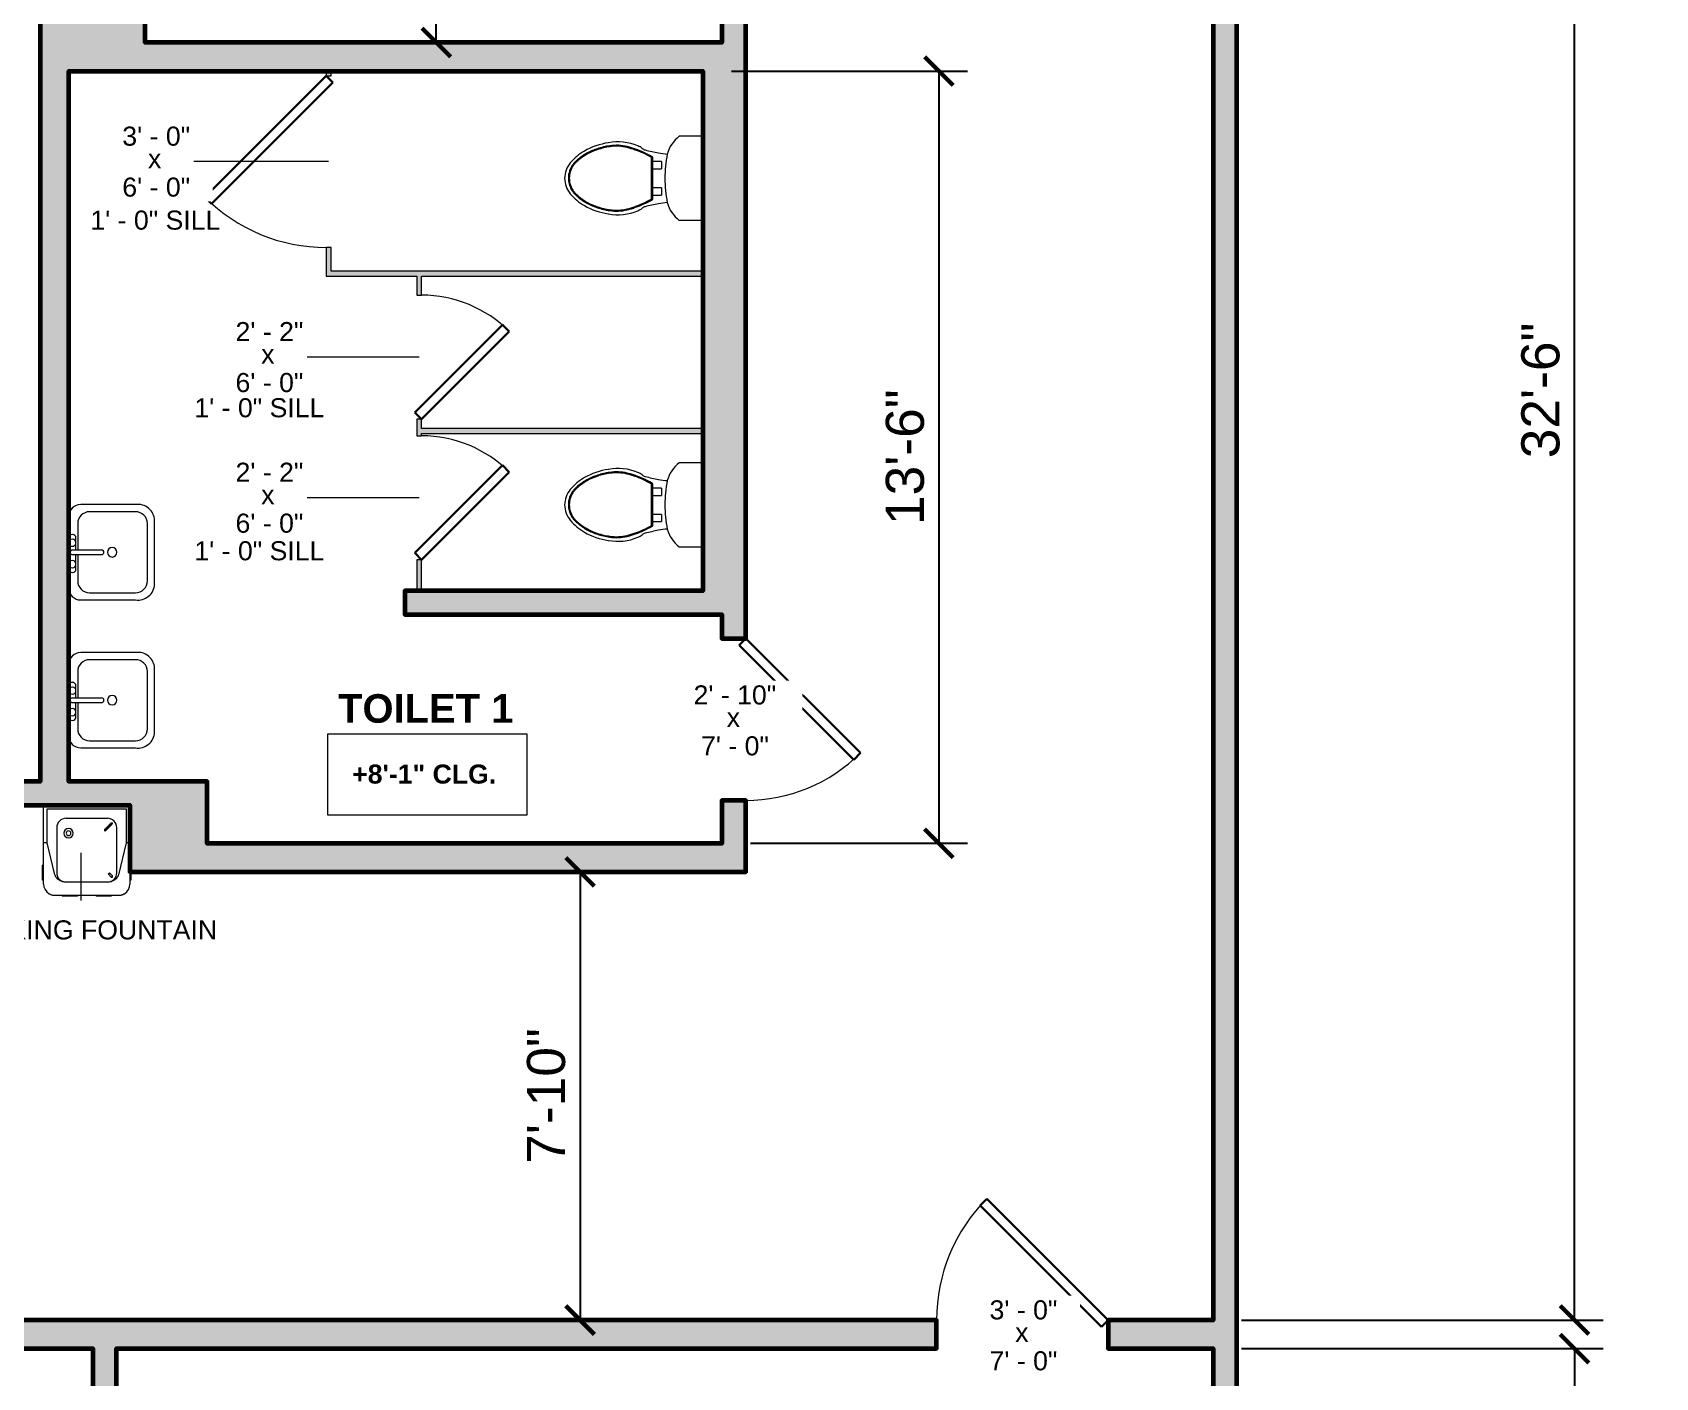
# Model space of a CAD drawing. Header units: inches. Extents: x -2078 to 106214, y -964 to 6385.
# Drawn here: x 59574.4 to 59914.9, y 4289.3 to 4571.5 of the extents above; entities that cross this region are included whole.
import ezdxf

# ---------------------------------------------------------------- set-up
doc = ezdxf.new("R2010")
doc.units = ezdxf.units.IN
doc.header["$MEASUREMENT"] = 0
for name, color, linetype, lineweight in [('A-ANNO', 2, 'Continuous', 5), ('A-ANNO-DIMS', 1, 'Continuous', 9), ('A-DETAIL-3', 40, 'Continuous', 15), ('A-DOOR', 1, 'Continuous', 18), ('A-FIXT', 150, 'Continuous', 9), ('A-FURN', 8, 'Continuous', 9), ('A-WALL', 3, 'Continuous', 40)]:
    doc.layers.add(name, color=color, linetype=linetype, lineweight=lineweight)
doc.layers.add('A-HATCH', color=9, linetype='Continuous')
doc.styles.add('Arial_1', font='arial.ttf', dxfattribs={"height": 0.0625})
doc.styles.add('Arial_2', font='arial.ttf', dxfattribs={"height": 3})
doc.styles.add('Arial_B', font='arialbd.ttf', dxfattribs={"height": 4.5})
doc.styles.add('Arial_B_1', font='arialbd.ttf', dxfattribs={"height": 3})
doc.styles.add('JC', font='arial.ttf', dxfattribs={"height": 0.125})
doc.dimstyles.new('JC-DIMS', dxfattribs={"dimtxt": 0.125, "dimasz": 0.09375, "dimexe": 0.09375, "dimexo": 0.09375, "dimgap": 0.046875, "dimtad": 1, "dimdec": 1, "dimzin": 0, "dimdsep": 46, "dimlunit": 4, "dimtxsty": 'JC', "dimblk": 'ARCHTICK', "dimcen": 0.09, "dimclrd": 1, "dimclre": 1, "dimclrt": 256, "dimadec": 0, "dimazin": 0, "dimtfac": 1, "dimtdec": 1, "dimtofl": 0, "dimtmove": 1, "dimatfit": 3, "dimfxl": 1, "dimtolj": 1, "dimtzin": 0, "dimarcsym": 0})

# ---------------------------------------------------------------- blocks, each defined once
blk = doc.blocks.new('JC_SINGLE DOOR-NO TRIM - SINGLE DOOR-1483277-World Language Center - 1st FL')
at = {"layer": 'A-DOOR', "lineweight": 30}
for p, q in [((-8.46, -25.13), (15.59, -1.09)), ((17, -2.5), (-7.04, -26.54)), ((15.59, -1.09), (17, -2.5)), ((-7.04, -26.54), (-8.46, -25.13))]:
    blk.add_line(p, q, dxfattribs=at)
at = {"layer": 'A-DOOR', "lineweight": 9}
blk.add_arc((17, -2.5), 34, 180, 225, dxfattribs=at)
blk = doc.blocks.new('JC_SINGLE DOOR-NO TRIM - SINGLE DOOR-1545690-World Language Center - 1st FL')
at = {"layer": 'A-DOOR', "lineweight": 30}
for p, q in [((-7.46, 28.46), (-8.87, 27.04)), ((18, 3), (-7.46, 28.46)), ((-8.87, 27.04), (16.59, 1.59)), ((16.59, 1.59), (18, 3))]:
    blk.add_line(p, q, dxfattribs=at)
at = {"layer": 'A-DOOR', "lineweight": 9}
blk.add_arc((18, 3), 36, 135, 180, dxfattribs=at)
blk = doc.blocks.new('JC_VANITY SINK - VANITY SINK-1366814-World Language Center - 1st FL')
at = {"layer": 'A-FIXT'}
for p, q in [((-9.38, 4.59), (-9.38, -6.91)), ((0.12, 5.22), (-5.38, 5.22)), ((-2.88, 5.59), (0.12, 5.59)), ((0.12, 6.33), (0.12, 0.22)), ((1.12, 6.33), (1.12, 0.22)), ((1.12, 5.59), (3.62, 5.59)), ((6.62, 5.22), (1.12, 5.22)), ((10.62, -6.91), (10.62, 4.59)), ((-7.88, 2.72), (-7.88, -6.91)), ((9.12, -6.91), (9.12, 2.72)), ((-5.38, -9.41), (6.62, -9.41)), ((-6.06, -10.91), (7.3, -10.91))]:
    blk.add_line(p, q, dxfattribs=at)
for centre, radius, start, end in [((-6.88, 4.59), 2.5, 90, 180), ((-2.88, 6.34), 0.75, 90, 270), ((-1.88, 6.34), 0.75, 360, 180), ((0.62, 6.33), 0.5, 360, 180), ((2.62, 6.34), 0.75, 360, 180), ((3.62, 6.34), 0.75, 270, 90), ((8.12, 4.59), 2.5, 360, 90), ((-5.38, 2.72), 2.5, 90, 180), ((-1.88, 6.34), 0.75, 180, 0), ((2.62, 6.34), 0.75, 180, 360), ((6.62, 2.72), 2.5, 0, 90), ((0.62, 0.22), 0.5, 180, 0), ((0.62, -2), 1, 360, 180), ((0.62, -2), 1, 180, 0), ((-5.91, -7.4), 3.51, 171.8503, 267.5498), ((-5.38, -6.91), 2.5, 180, 270), ((6.62, -6.91), 2.5, 270, 0), ((7.15, -7.4), 3.51, 272.4502, 8.1497)]:
    blk.add_arc(centre, radius, start, end, dxfattribs=at)
blk = doc.blocks.new('JC_SINGLE DOOR-NO TRIM - SINGLE DOOR-1570419-World Language Center - 1st FL')
at = {"layer": 'A-DOOR', "lineweight": 30}
for p, q in [((-7.46, 25.96), (-8.87, 24.54)), ((-8.87, 24.54), (16.59, -0.91)), ((18, 0.5), (-7.46, 25.96)), ((16.59, -0.91), (18, 0.5))]:
    blk.add_line(p, q, dxfattribs=at)
at = {"layer": 'A-DOOR', "lineweight": 9}
blk.add_arc((18, 0.5), 36, 135, 180, dxfattribs=at)
blk = doc.blocks.new('JC_SINGLE DOOR-NO TRIM - SINGLE DOOR-1570420-World Language Center - 1st FL')
at = {"layer": 'A-DOOR', "lineweight": 30}
for p, q in [((-5.38, 18.88), (-6.8, 17.47)), ((-6.8, 17.47), (11.59, -0.91)), ((13, 0.5), (-5.38, 18.88)), ((11.59, -0.91), (13, 0.5))]:
    blk.add_line(p, q, dxfattribs=at)
at = {"layer": 'A-DOOR', "lineweight": 9}
blk.add_arc((13, 0.5), 26, 135, 180, dxfattribs=at)
blk = doc.blocks.new('BEST_Toilet-Floor_Mount-KOHLER-Cimarron-K-5310 - Not A Type-See Type Catalog-832360-World Language Center - 1st FL')
at = {"layer": 'A-FIXT'}
for p, q in [((-8.81, -1), (-8.81, -5.97)), ((8.81, -5.97), (8.81, -1)), ((-3.52, -9.7), (-1.99, -9.7)), ((-3.52, -9.7), (-3.52, -11.48)), ((-1.99, -11.48), (-1.99, -9.7)), ((1.99, -9.7), (3.52, -9.7)), ((1.99, -9.7), (1.99, -11.48)), ((3.52, -11.48), (3.52, -9.7)), ((4.25, -11.48), (-4.3, -11.48)), ((4.25, -11.78), (-4.3, -11.78))]:
    blk.add_line(p, q, dxfattribs=at)
for centre, radius, start, end in [((-3.19, -1.64), 7.1, 217.5906, 254.5518), ((3.19, -1.64), 7.1, 285.4482, 322.4094), ((-23.44, -6.86), 18.43, 349.205, 354.9347), ((0.79, 24.01), 33.02, 259.7563, 268.6223), ((-0.79, 24.01), 33.02, 271.3777, 280.2437), ((23.44, -6.86), 18.43, 185.0653, 190.795), ((-7.65, -12.68), 1.75, 321.6816, 345.6648), ((-51.02, -1.6), 46.51, 345.6648, 349.205), ((-4.3, -11.77), 0.299, 90, 175.6962), ((4.25, -11.77), 0.299, 4.3025, 90), ((51.02, -1.6), 46.51, 190.795, 194.3352), ((7.65, -12.68), 1.75, 194.3352, 218.3184), ((3.26, -18.83), 10.9, 157.4214, 190.5786), ((-3.34, -16.09), 3.75, 141.6816, 157.4214), ((3.34, -16.09), 3.75, 22.5786, 38.3184), ((-3.26, -18.83), 10.9, 349.4214, 22.5786), ((6.84, -18.72), 14.45, 188.417, 209.583), ((-6.84, -18.72), 14.45, 330.417, 351.583), ((3.58, -20.57), 10.69, 209.583, 230.417), ((-3.58, -20.57), 10.69, 309.583, 330.417), ((0.06, -24.83), 5.17, 230.417, 269.359), ((-0.06, -24.83), 5.17, 270.641, 309.583)]:
    blk.add_arc(centre, radius, start, end, dxfattribs=at)
for centre, major_axis, ratio, start_param, end_param in [((14.76, -22.69), (-6.72, 21.01), 0.99726, 0.748253, 0.914402), ((-4.29, -11.92), (-0.144, 0), 0.998055, 4.719691, 5.772222), ((4.25, -11.92), (0.144, 0), 0.99807, 0.508647, 1.561187), ((-14.8, -22.7), (5.52, 21.36), 0.996876, 5.312572, 5.478562), ((2.53, -19.12), (-5.56, 7.41), 0.998758, 0.685563, 1.075947), ((10.53, -21.15), (-5.73, 16.58), 0.997479, 0.891055, 0.994325), ((-10.58, -21.15), (5.42, 16.69), 0.997344, 5.270344, 5.373801), ((-2.58, -19.12), (5.48, 7.47), 0.998725, 5.196526, 5.58692), ((10.16, -17.99), (-7.42, 15.32), 0.996871, 1.268614, 1.423842), ((5.05, -19.56), (-6.32, 9.77), 0.999003, 1.302763, 1.707421), ((-5.1, -19.56), (6.48, 9.66), 0.999368, 4.593631, 4.996279), ((-10.22, -17.99), (7.53, 15.27), 0.997058, 4.86643, 5.021783), ((5.41, -19.26), (-8.84, 8.28), 0.998783, 1.463765, 1.511024), ((-5.46, -19.26), (8.86, 8.26), 0.998854, 4.77451, 4.823535)]:
    blk.add_ellipse(centre, major_axis=major_axis, ratio=ratio, start_param=start_param, end_param=end_param, dxfattribs=at)
for points in [[(-4.59, -11.75), (-4.9, -12.29), (-5.45, -13.39), (-5.92, -14.53), (-6.13, -15.11)], [(6.08, -15.1), (5.87, -14.53), (5.4, -13.39), (4.85, -12.29), (4.54, -11.75)], [(-6.66, -16.86), (-6.81, -17.46), (-6.98, -18.68), (-6.92, -19.92), (-6.82, -20.53)], [(-6.13, -15.11), (-6.23, -15.4), (-6.42, -15.97), (-6.59, -16.56), (-6.66, -16.86)], [(6.61, -16.86), (6.54, -16.56), (6.37, -15.97), (6.18, -15.39), (6.08, -15.1)], [(6.78, -20.53), (6.87, -19.92), (6.93, -18.68), (6.76, -17.46), (6.61, -16.86)], [(-6.82, -20.53), (-6.76, -20.97), (-6.59, -21.84), (-6.36, -22.7), (-6.22, -23.13)], [(-6.22, -23.13), (-5.98, -23.89), (-5.35, -25.36), (-4.43, -26.68), (-3.91, -27.28)], [(3.87, -27.26), (4.39, -26.66), (5.3, -25.35), (5.93, -23.89), (6.17, -23.13)], [(6.17, -23.13), (6.31, -22.7), (6.54, -21.84), (6.71, -20.97), (6.78, -20.53)], [(-3.91, -27.28), (-3.84, -27.35), (-3.72, -27.5), (-3.59, -27.64), (-3.52, -27.71)]]:
    blk.add_open_spline(points, degree=3, dxfattribs=at)
for points, knots in [([(-3.51, -27.71), (-3.33, -27.9), (-2.95, -28.25), (-2.07, -28.82), (-0.94, -29.2), (0.37, -29.25), (1.33, -29.05), (2.06, -28.75), (2.57, -28.47), (3.05, -28.12), (3.33, -27.86), (3.47, -27.71)], [0, 0, 0, 0, 0.1, 0.2, 0.4, 0.55, 0.7, 0.775, 0.85, 0.925, 1, 1, 1, 1]), ([(-3.37, -27.58), (-3.2, -27.76), (-2.83, -28.09), (-2.19, -28.5), (-1.5, -28.79), (-0.53, -29.04), (0.73, -29.04), (1.93, -28.63), (2.78, -28.09), (3.15, -27.76), (3.32, -27.58)], [0, 0, 0, 0, 0.1, 0.2, 0.3, 0.4, 0.6, 0.8, 0.9, 1, 1, 1, 1]), ([(3.47, -27.71), (3.53, -27.64), (3.67, -27.49), (3.8, -27.34), (3.87, -27.26)], [-1.50814179, -1.50814179, -1.50814179, -1.50814179, -1.48416303, -1.45965057, -1.45965057, -1.45965057, -1.45965057])]:
    blk.add_open_spline(points, degree=3, knots=knots, dxfattribs=at)
blk = doc.blocks.new('Drinking_Fountain_For_wheelchair_users_20753 - Drinking_Fountain_For_wheelchair_users_20753-1706287-World Language Center - 1st FL')
at = {"layer": 'A-FURN'}
for p, q in [((-9.06, -7.87), (-9.06, 0)), ((-8.27, -7.87), (-8.27, -0.79)), ((-8.27, -0.79), (8.27, -0.79)), ((4.33, -2.76), (-4.33, -2.76)), ((8.27, -0.79), (8.27, -7.87)), ((-6.3, -4.72), (-6.3, -14.17)), ((6.3, -14.17), (6.3, -4.72)), ((-9.06, -10.72), (-9.06, -7.87)), ((-8.27, -7.87), (-9.06, -7.87)), ((-6.66, -14.61), (-8.27, -7.87)), ((8.27, -7.87), (6.66, -14.61)), ((9.06, -7.87), (8.27, -7.87)), ((-9.25, -15.75), (-9.25, -12.6)), ((-9.06, -12.6), (-9.25, -12.6)), ((-9.06, -16.54), (-9.06, -10.72)), ((-9.06, -15.75), (-9.25, -15.75)), ((4.33, -16.14), (-4.33, -16.14)), ((4.51, -14.46), (4.79, -14.18)), ((4.51, -14.46), (4.54, -14.48)), ((4.81, -14.2), (4.54, -14.48)), ((4.54, -14.48), (5.13, -15.07)), ((4.81, -14.2), (4.79, -14.18)), ((5.41, -14.79), (4.81, -14.2)), ((5.13, -15.07), (5.41, -14.79)), ((9.06, -14), (9.06, -16.54)), ((9.25, -15.75), (9.06, -15.75)), ((9.25, -14), (9.25, -15.75)), ((-6.69, -18.9), (6.69, -18.9)), ((-5.12, -18.9), (-5.12, -19.09)), ((-1.97, -19.09), (-5.12, -19.09)), ((-1.97, -18.9), (-1.97, -19.09)), ((1.97, -18.9), (1.97, -19.09)), ((5.12, -19.09), (1.97, -19.09)), ((5.12, -18.9), (5.12, -19.09))]:
    blk.add_line(p, q, dxfattribs=at)
at = {"layer": 'A-FURN', "flags": 128}
for points in [[(5.15, -3.73), (5.15, -3.74), (5.15, -3.74), (5.15, -3.74), (5.14, -3.74), (5.14, -3.75), (5.13, -3.75), (5.13, -3.76), (5.12, -3.77), (5.11, -3.78), (5.1, -3.79), (5.09, -3.8), (5.07, -3.81), (5.06, -3.83), (5.05, -3.84), (5.03, -3.86), (5.02, -3.87), (5, -3.89), (4.98, -3.91), (4.96, -3.93), (4.94, -3.95), (4.92, -3.97), (4.9, -3.99), (4.88, -4.01), (4.86, -4.03), (4.83, -4.05), (4.81, -4.08), (4.78, -4.1), (4.76, -4.13), (4.73, -4.15), (4.71, -4.18), (4.68, -4.2), (4.66, -4.23), (4.63, -4.26), (4.6, -4.29), (4.58, -4.31), (4.55, -4.34), (4.52, -4.37), (4.49, -4.4), (4.46, -4.42), (4.44, -4.45), (4.41, -4.48), (4.38, -4.51), (4.35, -4.53), (4.33, -4.56), (4.3, -4.59), (4.27, -4.62), (4.25, -4.64), (4.22, -4.67), (4.19, -4.7), (4.17, -4.72), (4.14, -4.75), (4.12, -4.77), (4.09, -4.79), (4.07, -4.82), (4.05, -4.84), (4.03, -4.86), (4, -4.88), (3.98, -4.9), (3.96, -4.92), (3.94, -4.94), (3.93, -4.96), (3.91, -4.98), (3.89, -5), (3.88, -5.01), (3.86, -5.03), (3.85, -5.04), (3.83, -5.05), (3.82, -5.07), (3.81, -5.08), (3.8, -5.09), (3.79, -5.1), (3.78, -5.1), (3.78, -5.11), (3.77, -5.12), (3.77, -5.12), (3.76, -5.12), (3.76, -5.13), (3.76, -5.13), (3.76, -5.13)], [(3.96, -5.32), (3.96, -5.32), (3.96, -5.32), (3.96, -5.32), (3.96, -5.31), (3.97, -5.31), (3.98, -5.3), (3.98, -5.29), (3.99, -5.29), (4, -5.28), (4.01, -5.27), (4.02, -5.26), (4.03, -5.24), (4.05, -5.23), (4.06, -5.22), (4.08, -5.2), (4.09, -5.18), (4.11, -5.17), (4.13, -5.15), (4.15, -5.13), (4.17, -5.11), (4.19, -5.09), (4.21, -5.07), (4.23, -5.05), (4.25, -5.02), (4.28, -5), (4.3, -4.98), (4.32, -4.95), (4.35, -4.93), (4.37, -4.9), (4.4, -4.88), (4.43, -4.85), (4.45, -4.83), (4.48, -4.8), (4.51, -4.77), (4.53, -4.74), (4.56, -4.72), (4.59, -4.69), (4.62, -4.66), (4.64, -4.63), (4.67, -4.61), (4.7, -4.58), (4.73, -4.55), (4.76, -4.52), (4.78, -4.49), (4.81, -4.47), (4.84, -4.44), (4.86, -4.41), (4.89, -4.39), (4.92, -4.36), (4.94, -4.34), (4.97, -4.31), (4.99, -4.29), (5.02, -4.26), (5.04, -4.24), (5.06, -4.22), (5.08, -4.19), (5.1, -4.17), (5.13, -4.15), (5.15, -4.13), (5.16, -4.11), (5.18, -4.09), (5.2, -4.08), (5.22, -4.06), (5.23, -4.04), (5.25, -4.03), (5.26, -4.02), (5.27, -4), (5.29, -3.99), (5.3, -3.98), (5.31, -3.97), (5.32, -3.96), (5.32, -3.95), (5.33, -3.95), (5.34, -3.94), (5.34, -3.94), (5.34, -3.93), (5.35, -3.93), (5.35, -3.93), (5.35, -3.93)], [(-9.06, -16.54), (-8.98, -17.14), (-8.75, -17.7), (-8.39, -18.18), (-7.91, -18.56)], [(7.91, -18.56), (8.39, -18.18), (8.75, -17.7), (8.98, -17.14), (9.06, -16.54)]]:
    blk.add_lwpolyline(points, dxfattribs=at)
at = {"layer": 'A-FURN'}
for centre, radius, start, end in [((-4.33, -4.72), 1.97, 90, 180), ((4.33, -4.72), 1.97, 360, 90), ((-3.81, -5.87), 0.984, 90, 270), ((-3.81, -5.87), 0.492, 90, 270), ((-3.81, -5.87), 0.984, 270, 90), ((-3.81, -5.87), 0.492, 270, 90), ((3.86, -5.22), 0.138, 120, 225), ((3.86, -5.22), 0.138, 225, 345), ((5.25, -3.83), 0.138, 105, 135), ((5.25, -3.83), 0.138, 45, 90), ((5.25, -3.83), 0.138, 0, 45), ((5.25, -3.83), 0.138, 315, 345), ((-4.33, -14.17), 1.97, 180, 270), ((4.33, -14.17), 1.97, 270, 360), ((5.24, -14.91), 0.197, 225, 0), ((5.24, -14.91), 0.197, 240, 285), ((5.24, -14.91), 0.197, 300, 0), ((5.24, -14.91), 0.197, 0, 30), ((5.24, -14.91), 0.197, 0, 15)]:
    blk.add_arc(centre, radius, start, end, dxfattribs=at)
for points, knots in [([(-4.33, -16.14), (-4.5, -16.14), (-4.83, -16.11), (-5.31, -15.97), (-5.69, -15.79), (-5.93, -15.62), (-6.06, -15.52), (-6.15, -15.44), (-6.24, -15.35), (-6.35, -15.23), (-6.45, -15.09), (-6.53, -14.95), (-6.6, -14.81), (-6.64, -14.69), (-6.66, -14.61)], [0, 0, 0, 0, 0.166667, 0.333333, 0.5, 0.583333, 0.625, 0.666667, 0.708333, 0.75, 0.833333, 0.875, 0.916667, 1, 1, 1, 1]), ([(6.66, -14.61), (6.64, -14.69), (6.6, -14.81), (6.53, -14.95), (6.45, -15.09), (6.35, -15.23), (6.24, -15.35), (6.15, -15.44), (6.06, -15.52), (5.93, -15.62), (5.69, -15.79), (5.31, -15.97), (4.83, -16.11), (4.5, -16.14), (4.33, -16.14)], [0, 0, 0, 0, 0.083333, 0.125, 0.166667, 0.25, 0.291667, 0.333333, 0.375, 0.416667, 0.5, 0.666667, 0.833333, 1, 1, 1, 1])]:
    blk.add_open_spline(points, degree=3, knots=knots, dxfattribs=at)
for points in [[(-7.91, -18.56), (-7.85, -18.6), (-7.72, -18.67), (-7.52, -18.75), (-7.31, -18.82), (-7.11, -18.86), (-6.9, -18.89), (-6.76, -18.9), (-6.69, -18.9)], [(6.69, -18.9), (6.76, -18.9), (6.9, -18.89), (7.11, -18.86), (7.31, -18.82), (7.52, -18.75), (7.72, -18.67), (7.85, -18.6), (7.91, -18.56)]]:
    blk.add_open_spline(points, degree=3, dxfattribs=at)
blk = doc.blocks.new('_ArchTick')
at = {"color": 0, "linetype": 'ByBlock', "const_width": 0.15}
blk.add_lwpolyline([(-0.5, -0.5), (0.5, 0.5)], dxfattribs=at)
blk = doc.blocks.new('*D2571')
at = {"layer": 'A-ANNO-DIMS', "color": 1, "lineweight": -2, "transparency": 16777216}
for p, q in [((59688.95, 4395.37), (59683.29, 4395.37)), ((59689.29, 4395.37), (59689.29, 4301.37)), ((59688.95, 4301.37), (59683.29, 4301.37))]:
    blk.add_line(p, q, dxfattribs=at)
at = {"layer": 'Defpoints', "color": 0, "transparency": 16777216}
for p in [(59694.95, 4395.37), (59689.29, 4301.37), (59694.95, 4301.37)]:
    blk.add_point(p, dxfattribs=at)
at = {"layer": 'A-ANNO-DIMS', "color": 1, "lineweight": -2, "transparency": 16777216, "xscale": 6, "yscale": 6, "zscale": 6}
for p, rotation in [((59689.29, 4395.37), 90), ((59689.29, 4301.37), 270)]:
    blk.add_blockref('_ArchTick', p, dxfattribs=dict(at, rotation=rotation))
at = {"layer": 'A-ANNO-DIMS', "color": 2, "transparency": 16777216, "insert": (59682.2, 4348.37), "char_height": 8, "attachment_point": 5, "rotation": 90, "style": 'JC'}
blk.add_mtext('\\A1;7\'-10"', dxfattribs=at)
blk = doc.blocks.new('*D2572')
at = {"layer": 'A-ANNO-DIMS', "color": 1, "lineweight": -2, "transparency": 16777216}
for p, q in [((59828.06, 4691.37), (59903.86, 4691.37)), ((59897.86, 4301.37), (59897.86, 4691.37)), ((59828.06, 4301.37), (59903.86, 4301.37))]:
    blk.add_line(p, q, dxfattribs=at)
at = {"layer": 'Defpoints', "color": 0, "transparency": 16777216}
for p in [(59822.06, 4691.37), (59897.86, 4691.37), (59822.06, 4301.37)]:
    blk.add_point(p, dxfattribs=at)
at = {"layer": 'A-ANNO-DIMS', "color": 1, "lineweight": -2, "transparency": 16777216, "xscale": 6, "yscale": 6, "zscale": 6}
for p, rotation in [((59897.86, 4691.37), 90), ((59897.86, 4301.37), 270)]:
    blk.add_blockref('_ArchTick', p, dxfattribs=dict(at, rotation=rotation))
at = {"layer": 'A-ANNO-DIMS', "color": 2, "transparency": 16777216, "insert": (59890.77, 4496.37), "char_height": 8, "attachment_point": 5, "rotation": 90, "style": 'JC'}
blk.add_mtext('\\A1;32\'-6"', dxfattribs=at)
blk = doc.blocks.new('JC- existing door Tag_quad - JC- existing door Tag_quad-839775-World Language Center - 1st FL')
at = {"layer": 'A-ANNO', "insert": (-0.0234, 0.0378), "char_height": 0.0625, "width": 0.0505, "attachment_point": 1, "style": 'Arial_1', "bg_fill": 3, "box_fill_scale": 1.25, "bg_fill_color": 256, "bg_fill_true_color": 13158600, "bg_fill_transparency": 0}
blk.add_mtext('x', dxfattribs=at)
blk = doc.blocks.new('*D2596')
at = {"layer": 'A-ANNO-DIMS', "color": 1, "lineweight": -2, "transparency": 16777216}
for p, q in [((59372.63, 4758.37), (59934.96, 4758.37)), ((59928.96, 4758.37), (59928.96, 4062.37)), ((59828.06, 4062.37), (59934.96, 4062.37))]:
    blk.add_line(p, q, dxfattribs=at)
at = {"layer": 'Defpoints', "color": 0, "transparency": 16777216}
for p in [(59366.63, 4758.37), (59822.06, 4062.37), (59928.96, 4062.37)]:
    blk.add_point(p, dxfattribs=at)
at = {"layer": 'A-ANNO-DIMS', "color": 1, "lineweight": -2, "transparency": 16777216, "xscale": 6, "yscale": 6, "zscale": 6}
for p, rotation in [((59928.96, 4758.37), 90), ((59928.96, 4062.37), 270)]:
    blk.add_blockref('_ArchTick', p, dxfattribs=dict(at, rotation=rotation))
at = {"layer": 'A-ANNO-DIMS', "color": 2, "transparency": 16777216, "insert": (59921.88, 4410.37), "char_height": 8, "attachment_point": 5, "rotation": 90, "style": 'JC'}
blk.add_mtext("\\A1;58'", dxfattribs=at)
blk = doc.blocks.new('*D2597')
at = {"layer": 'A-ANNO-DIMS', "color": 1, "lineweight": -2, "transparency": 16777216}
for p, q in [((59828.06, 4295.37), (59903.86, 4295.37)), ((59897.86, 4295.37), (59897.86, 4062.37)), ((59828.06, 4062.37), (59903.86, 4062.37))]:
    blk.add_line(p, q, dxfattribs=at)
at = {"layer": 'Defpoints', "color": 0, "transparency": 16777216}
for p in [(59822.06, 4295.37), (59822.06, 4062.37), (59897.86, 4062.37)]:
    blk.add_point(p, dxfattribs=at)
at = {"layer": 'A-ANNO-DIMS', "color": 1, "lineweight": -2, "transparency": 16777216, "xscale": 6, "yscale": 6, "zscale": 6}
for p, rotation in [((59897.86, 4295.37), 90), ((59897.86, 4062.37), 270)]:
    blk.add_blockref('_ArchTick', p, dxfattribs=dict(at, rotation=rotation))
at = {"layer": 'A-ANNO-DIMS', "color": 2, "transparency": 16777216, "insert": (59890.78, 4178.87), "char_height": 8, "attachment_point": 5, "rotation": 90, "style": 'JC'}
blk.add_mtext('\\A1;19\'-5"', dxfattribs=at)
blk = doc.blocks.new('*D2574')
at = {"layer": 'A-ANNO-DIMS', "color": 1, "lineweight": -2, "transparency": 16777216}
for p, q in [((59721.05, 4563.37), (59770.56, 4563.37)), ((59764.56, 4563.37), (59764.56, 4401.37)), ((59725.05, 4401.37), (59770.56, 4401.37))]:
    blk.add_line(p, q, dxfattribs=at)
at = {"layer": 'Defpoints', "color": 0, "transparency": 16777216}
for p in [(59715.05, 4563.37), (59719.05, 4401.37), (59764.56, 4401.37)]:
    blk.add_point(p, dxfattribs=at)
at = {"layer": 'A-ANNO-DIMS', "color": 1, "lineweight": -2, "transparency": 16777216, "xscale": 6, "yscale": 6, "zscale": 6}
for p, rotation in [((59764.56, 4563.37), 90), ((59764.56, 4401.37), 270)]:
    blk.add_blockref('_ArchTick', p, dxfattribs=dict(at, rotation=rotation))
at = {"layer": 'A-ANNO-DIMS', "color": 2, "transparency": 16777216, "insert": (59757.47, 4482.37), "char_height": 8, "attachment_point": 5, "rotation": 90, "style": 'JC'}
blk.add_mtext('\\A1;13\'-6"', dxfattribs=at)
blk = doc.blocks.new('*D2575')
at = {"layer": 'A-ANNO-DIMS', "color": 1, "lineweight": -2, "transparency": 16777216}
for p, q in [((59659.14, 4569.37), (59659.14, 4736.37)), ((59659.48, 4736.37), (59665.14, 4736.37)), ((59659.48, 4569.37), (59665.14, 4569.37))]:
    blk.add_line(p, q, dxfattribs=at)
at = {"layer": 'Defpoints', "color": 0, "transparency": 16777216}
for p in [(59653.48, 4736.37), (59659.14, 4736.37), (59653.48, 4569.37)]:
    blk.add_point(p, dxfattribs=at)
at = {"layer": 'A-ANNO-DIMS', "color": 1, "lineweight": -2, "transparency": 16777216, "xscale": 6, "yscale": 6, "zscale": 6}
for p, rotation in [((59659.14, 4736.37), 90), ((59659.14, 4569.37), 270)]:
    blk.add_blockref('_ArchTick', p, dxfattribs=dict(at, rotation=rotation))
at = {"layer": 'A-ANNO-DIMS', "color": 2, "transparency": 16777216, "insert": (59652.05, 4652.87), "char_height": 8, "attachment_point": 5, "rotation": 90, "style": 'JC'}
blk.add_mtext('\\A1;13\'-11"', dxfattribs=at)

msp = doc.modelspace()

# ---------------------------------------------------------------- hatches: boundary and pattern name
at = {"layer": 'A-HATCH'}
h = msp.add_hatch(color=256, dxfattribs=at)
h.dxf.hatch_style = 1
h.paths.add_polyline_path([(58618.007, 4057.017), (58612.046, 4046.602), (58551.186, 4081.441), (58548.702, 4077.102), (58785.103, 3941.775), (58709.217, 3808.393), (58714.432, 3805.426), (58736.384, 3844.01), (58749.945, 3836.294), (58751.923, 3839.771), (58738.362, 3847.486), (58841.713, 4029.144), (58856.144, 4020.934), (58858.122, 4024.41), (58843.691, 4032.621), (58849.926, 4043.579), (58844.711, 4046.547), (58787.575, 3946.121), (58638.082, 4031.698), (58644.043, 4042.113)])
h.paths.add_polyline_path([(58504.908, 4133.448), (58499.913, 4136.308), (58499.717, 4135.966), (58499.424, 4135.454), (58493.479, 4138.857), (58493.772, 4139.369), (58493.968, 4139.711), (58493.626, 4139.907), (58493.306, 4139.348), (58492.438, 4139.845), (58486.373, 4129.25), (58450.242, 4149.933), (58443.783, 4138.651), (58479.915, 4117.968), (58473.808, 4107.3), (58474.676, 4106.803), (58472.866, 4103.641), (58473.207, 4103.445), (58473.403, 4103.787), (58473.696, 4104.3), (58479.641, 4100.896), (58479.348, 4100.384), (58479.152, 4100.042), (58484.148, 4097.183), (58485.762, 4100.003), (58488.366, 4098.513), (58492.536, 4105.797), (58503.818, 4099.339), (58505.309, 4101.942), (58517.459, 4094.987), (58519.943, 4099.326), (58507.793, 4106.282), (58512.264, 4114.092), (58498.378, 4122.041)])
h.paths.add_polyline_path([(58617.611, 4330.328), (58624.145, 4341.742), (58619.15, 4344.602), (58618.954, 4344.26), (58618.661, 4343.748), (58612.716, 4347.151), (58613.205, 4348.005), (58612.863, 4348.201), (58612.539, 4347.635), (58611.671, 4348.132), (58605.461, 4337.284), (58569.011, 4358.149), (58563.05, 4347.735), (58599.5, 4326.869), (58593.21, 4315.883), (58594.078, 4315.386), (58593.589, 4314.532), (58593.931, 4314.336), (58594.127, 4314.678), (58594.42, 4315.19), (58600.365, 4311.787), (58600.072, 4311.274), (58599.876, 4310.933), (58604.872, 4308.073), (58609.166, 4315.575), (58623.919, 4307.129), (58624.913, 4308.865), (58636.308, 4302.342), (58638.792, 4306.681), (58626.746, 4313.577), (58631.714, 4322.255)])
h.paths.add_polyline_path([(58670.035, 4288.796), (58667.551, 4284.457), (58903.29, 4149.508), (58862.514, 4077.837), (58867.729, 4074.87), (58887.636, 4109.86), (58902.501, 4101.403), (58904.479, 4104.879), (58889.614, 4113.337), (58962.801, 4241.975), (58977.855, 4233.41), (58979.833, 4236.886), (58964.779, 4245.451), (58973.553, 4260.873), (58968.338, 4263.84), (58905.763, 4153.854), (58756.779, 4239.139), (58762.741, 4249.554), (58736.705, 4264.458), (58730.743, 4254.044)])
h.paths.add_polyline_path([(58856.755, 4408.903), (58861.723, 4417.582), (58843.497, 4428.015), (58838.529, 4419.336), (58725.961, 4483.776), (58752.42, 4529.997), (58736.973, 4538.839), (58743.13, 4549.595), (58738.135, 4552.455), (58737.646, 4551.6), (58731.701, 4555.004), (58732.19, 4555.858), (58731.848, 4556.054), (58725.492, 4544.95), (58688.174, 4566.312), (58682.212, 4555.898), (58719.53, 4534.535), (58712.827, 4522.825), (58713.168, 4522.63), (58713.657, 4523.484), (58719.603, 4520.081), (58719.114, 4519.226), (58724.109, 4516.367), (58728.527, 4524.085), (58739.635, 4517.727), (58718.641, 4481.053), (59000.214, 4319.867), (58986.14, 4295.13), (58991.355, 4292.163), (59007.553, 4320.634), (59054.447, 4355.233), (59051.478, 4359.256), (59004.295, 4324.444)])
h.paths.add_polyline_path([(59127.816, 4409.366), (59138.706, 4409.366), (59138.706, 4390.866), (59143.706, 4390.866), (59143.706, 4409.366), (59266.706, 4409.366), (59266.706, 4390.866), (59271.706, 4390.866), (59271.706, 4409.366), (59285.046, 4409.366), (59285.046, 4414.366), (59131.046, 4414.366), (59129.132, 4585.388), (59117.188, 4585.388), (59117.188, 4614.388), (59129.046, 4614.388), (59129.046, 4740.545), (59106.687, 4740.545), (59106.687, 4750.366), (59126.44, 4750.366), (59126.44, 4757.122), (59125.455, 4757.122), (59125.455, 4763.972), (59126.046, 4763.972), (59126.44, 4763.972), (59126.44, 4764.366), (59114.174, 4764.366), (59114.174, 4807.366), (59101.174, 4807.366), (59101.174, 4764.366), (59087.293, 4764.366), (59087.293, 4763.972), (59087.687, 4763.972), (59087.687, 4757.122), (59087.293, 4757.122), (59087.293, 4750.366), (59100.687, 4750.366), (59100.687, 4734.545), (59124.046, 4734.545), (59124.046, 4619.388), (59099.188, 4619.388), (59099.188, 4580.388), (59124.188, 4580.388), (59126.047, 4414.274), (59080.447, 4380.63), (59083.415, 4376.606)])
h.paths.add_polyline_path([(58831.558, 4806.053), (58821.272, 4799.873), (58846.954, 4757.131), (58831.812, 4730.678), (58832.153, 4730.483), (58832.642, 4731.337), (58838.587, 4727.934), (58838.196, 4727.25), (58838.098, 4727.079), (58843.094, 4724.22), (58854.091, 4743.431), (58861.25, 4731.206), (58861.756, 4730.343), (58872.937, 4736.892), (58872.432, 4737.755), (58865.046, 4750.366), (58886.081, 4750.366), (58886.081, 4757.122), (58885.096, 4757.122), (58885.096, 4763.972), (58886.081, 4763.972), (58886.081, 4764.366), (58856.606, 4764.366)])
h.paths.add_polyline_path([(58950.384, 4623.334), (58924.645, 4609.973), (58943.534, 4573.583), (58969.273, 4586.944)], flags=17)
h.paths.add_polyline_path([(59366.238, 4758.759), (59365.647, 4758.759), (59365.647, 4765.61), (59366.238, 4765.61), (59366.238, 4766.366), (59354.046, 4766.366), (59354.046, 4808.366), (59341.046, 4808.366), (59341.046, 4766.366), (59328.046, 4766.366), (59328.046, 4763.972), (59328.637, 4763.972), (59328.637, 4757.122), (59328.238, 4757.122), (59328.238, 4750.366), (59337.046, 4750.366), (59337.046, 4733.366), (59345.046, 4733.366), (59345.046, 4734.366), (59354.046, 4734.366), (59354.046, 4750.366), (59366.238, 4750.366)])
h.paths.add_polyline_path([(59357.046, 4614.366), (59345.046, 4614.366), (59345.046, 4697.366), (59340.046, 4697.366), (59340.046, 4414.366), (59321.046, 4414.366), (59321.046, 4409.366), (59367.869, 4409.366), (59367.869, 4391.866), (59371.869, 4391.866), (59371.869, 4409.366), (59482.869, 4409.366), (59482.869, 4391.866), (59488.869, 4391.866), (59488.869, 4409.366), (59504.053, 4409.366), (59504.053, 4414.366), (59345.046, 4414.366), (59345.046, 4584.366), (59357.046, 4584.366)], flags=17)
h.paths.add_polyline_path([(59606.238, 4767.366), (59593.803, 4767.366), (59593.803, 4809.366), (59580.803, 4809.366), (59580.803, 4767.366), (59567.053, 4767.366), (59567.053, 4765.61), (59568.238, 4765.61), (59568.828, 4765.61), (59568.828, 4758.759), (59568.238, 4758.759), (59567.844, 4758.759), (59567.844, 4750.366), (59576.053, 4750.366), (59576.053, 4414.366), (59540.053, 4414.366), (59540.053, 4409.366), (59594.869, 4409.366), (59594.869, 4395.366), (59724.053, 4395.366), (59724.053, 4410.366), (59719.053, 4410.366), (59719.053, 4401.366), (59611.053, 4401.366), (59611.053, 4414.366), (59582.053, 4414.366), (59582.053, 4563.366), (59636.053, 4563.366), (59636.053, 4562.366), (59637.053, 4562.366), (59637.053, 4563.366), (59715.053, 4563.366), (59715.053, 4521.366), (59637.053, 4521.366), (59637.053, 4526.366), (59636.053, 4526.366), (59636.053, 4520.366), (59655.053, 4520.366), (59655.053, 4516.366), (59656.053, 4516.366), (59656.053, 4520.366), (59715.053, 4520.366), (59715.053, 4488.366), (59656.053, 4488.366), (59656.053, 4490.366), (59655.053, 4490.366), (59655.053, 4486.866), (59656.053, 4486.866), (59656.053, 4487.366), (59715.053, 4487.366), (59715.053, 4454.366), (59656.053, 4454.366), (59656.053, 4460.866), (59655.053, 4460.866), (59655.053, 4454.366), (59652.553, 4454.366), (59652.553, 4449.366), (59719.053, 4449.366), (59719.053, 4444.366), (59724.053, 4444.366), (59724.053, 4578.366), (59719.053, 4578.366), (59719.053, 4569.366), (59598.053, 4569.366), (59598.053, 4645.366), (59582.053, 4645.366), (59582.053, 4736.366), (59637.053, 4736.366), (59637.053, 4735.366), (59638.053, 4735.366), (59638.053, 4736.366), (59715.053, 4736.366), (59715.053, 4695.366), (59638.053, 4695.366), (59638.053, 4699.366), (59637.053, 4699.366), (59637.053, 4694.366), (59715.053, 4694.366), (59715.053, 4622.366), (59665.553, 4622.366), (59665.553, 4617.366), (59719.053, 4617.366), (59719.053, 4612.366), (59724.053, 4612.366), (59724.053, 4691.366), (59728.053, 4691.366), (59728.053, 4696.366), (59724.053, 4696.366), (59724.053, 4742.644), (59715.053, 4742.644), (59715.053, 4742.366), (59593.053, 4742.366), (59593.053, 4750.366), (59606.238, 4750.366)])
h.paths.add_polyline_path([(59827.061, 4748.866), (59822.061, 4748.866), (59822.061, 4696.366), (59822.053, 4691.366), (59822.061, 4691.366), (59822.061, 4301.366), (59800.061, 4301.366), (59800.061, 4295.366), (59822.061, 4295.366), (59822.061, 4135.366), (59818.061, 4135.366), (59818.061, 4115.366), (59822.061, 4115.366), (59822.061, 4098.366), (59812.061, 4098.366), (59812.061, 4084.366), (59822.061, 4084.366), (59822.061, 4062.366), (59597.061, 4062.366), (59597.061, 4082.728), (59610.061, 4082.728), (59610.061, 4096.728), (59597.061, 4096.728), (59597.061, 4115.866), (59592.061, 4115.866), (59592.061, 4232.66), (59598.061, 4232.66), (59598.061, 4262.66), (59592.061, 4262.66), (59592.061, 4295.366), (59764.061, 4295.366), (59764.061, 4301.366), (59427.061, 4301.366), (59427.061, 4295.366), (59587.061, 4295.366), (59587.061, 4262.66), (59581.061, 4262.66), (59581.061, 4232.66), (59587.061, 4232.66), (59587.061, 4115.866), (59584.061, 4115.866), (59583.998, 4096.728), (59571.998, 4096.728), (59571.998, 4082.728), (59583.998, 4082.728), (59584.061, 4062.366), (59357.061, 4062.366), (59357.061, 4081.955), (59370.061, 4081.955), (59370.061, 4095.705), (59357.061, 4095.705), (59357.061, 4295.366), (59391.061, 4295.366), (59391.061, 4301.366), (59352.061, 4301.366), (59352.061, 4262.366), (59326.311, 4262.366), (59326.311, 4250.366), (59352.061, 4250.366), (59352.061, 4094.366), (59270.058, 4094.366), (59261.882, 4250.366), (59282.311, 4250.366), (59282.311, 4262.366), (59256.765, 4262.366), (59256.765, 4280.899), (59252.765, 4280.899), (59252.765, 4262.366), (59143.506, 4262.366), (59082.158, 4155.198), (59065.199, 4164.906), (59063.212, 4161.434), (59080.171, 4151.726), (59073.037, 4139.265), (59083.451, 4133.303), (59109.124, 4178.15), (59136.032, 4165.602), (59138.146, 4170.134), (59111.617, 4182.505), (59150.463, 4250.366), (59256.875, 4250.366), (59264.16, 4111.373), (59170.773, 4154.92), (59168.66, 4150.388), (59264.456, 4105.718), (59265.051, 4094.366), (59240.624, 4094.366), (59189.015, 4003.654), (59053.401, 4080.809), (59062.585, 4096.853), (59052.171, 4102.815), (59039.494, 4080.668), (59005.911, 4099.775), (58996.119, 4082.695), (59001.324, 4079.711), (59008.639, 4092.47), (59211.324, 3977.155), (59098.576, 3778.982), (59079.757, 3789.724), (59086.025, 3800.806), (59074.091, 3807.617), (59067.795, 3796.551), (59053.984, 3804.434), (59052.497, 3801.829), (58952.832, 3858.715), (58953.824, 3860.452), (58949.954, 3862.661), (58951.651, 3865.634), (58924.728, 3881.001), (58922.04, 3876.291), (58893.904, 3892.351), (58983.418, 4048.48), (58978.213, 4051.464), (58888.82, 3895.252), (58824.243, 3780.849), (58829.468, 3777.899), (58891.081, 3887.053), (58919.065, 3871.08), (58916.301, 3866.237), (58943.224, 3850.87), (58944.997, 3853.976), (58948.867, 3851.768), (58949.858, 3853.505), (59049.541, 3796.608), (59047.558, 3793.134), (59061.412, 3785.226), (59055.376, 3774.889), (59067.384, 3767.877), (59073.922, 3778.086), (59092.148, 3767.683), (58979.521, 3569.723), (58776.611, 3684.258), (58811.772, 3746.549), (58806.547, 3749.498), (58786.113, 3713.297), (58785.174, 3713.844), (58782.657, 3709.524), (58783.655, 3708.943), (58764.892, 3675.702), (58770.117, 3672.752), (58771.696, 3675.549), (58978.93, 3558.573), (59218.143, 3979.028), (59189.899, 3995.097), (59243.532, 4089.366), (59352.061, 4089.366), (59352.061, 4056.366), (59827.061, 4056.366)])

# ---------------------------------------------------------------- linework, layer by layer
at = {"layer": 'A-ANNO'}
for p, q in [((59636.553, 4544.366), (59608.291, 4544.366)), ((59655.553, 4503.366), (59632.041, 4503.366)), ((59655.553, 4473.866), (59632.041, 4473.866))]:
    msp.add_line(p, q, dxfattribs=at)
at = {"layer": 'A-ANNO', "flags": 128}
msp.add_lwpolyline([(59636.368, 4424.354), (59678.104, 4424.354), (59678.104, 4407.285), (59636.368, 4407.285)], close=True, dxfattribs=at)
at = {"layer": 'A-DETAIL-3'}
msp.add_line((59584.558, 4399.395), (59584.558, 4389.395), dxfattribs=at)
at = {"layer": 'A-WALL', "lineweight": 60}
for points in [[(59567.844, 4750.366), (59576.053, 4750.366), (59576.053, 4414.366), (59540.053, 4414.366)], [(59827.061, 4056.366), (59827.061, 4748.866), (59822.061, 4748.866), (59822.061, 4696.366), (59822.053, 4691.366), (59822.061, 4691.366), (59822.061, 4301.366), (59800.061, 4301.366), (59800.061, 4295.366), (59822.061, 4295.366), (59822.061, 4135.366)], [(59719.053, 4578.366), (59719.053, 4569.366), (59598.053, 4569.366), (59598.053, 4645.366)], [(59592.061, 4262.66), (59592.061, 4295.366), (59764.061, 4295.366), (59764.061, 4301.366), (59427.061, 4301.366), (59427.061, 4295.366), (59587.061, 4295.366), (59587.061, 4262.66)]]:
    msp.add_lwpolyline(points, dxfattribs=at)
at = {"layer": 'A-WALL', "lineweight": 9}
for points in [[(59636.053, 4563.366), (59636.053, 4562.366), (59637.053, 4562.366), (59637.053, 4563.366)], [(59715.053, 4521.366), (59637.053, 4521.366), (59637.053, 4526.366), (59636.053, 4526.366), (59636.053, 4520.366), (59655.053, 4520.366), (59655.053, 4516.366), (59656.053, 4516.366), (59656.053, 4520.366), (59715.053, 4520.366)], [(59715.053, 4488.366), (59656.053, 4488.366), (59656.053, 4490.366), (59655.053, 4490.366), (59655.053, 4486.866), (59656.053, 4486.866), (59656.053, 4487.366), (59715.053, 4487.366)], [(59656.053, 4454.366), (59656.053, 4460.866), (59655.053, 4460.866), (59655.053, 4454.366)]]:
    msp.add_lwpolyline(points, dxfattribs=at)

# ---------------------------------------------------------------- block references
at = {"layer": 'A-DOOR'}
for name, p, rotation in [('JC_SINGLE DOOR-NO TRIM - SINGLE DOOR-1570419-World Language Center - 1st FL', (59636.553, 4544.366), 89.99999999999984), ('JC_SINGLE DOOR-NO TRIM - SINGLE DOOR-1570420-World Language Center - 1st FL', (59655.553, 4503.366), 269.9999999999999), ('JC_SINGLE DOOR-NO TRIM - SINGLE DOOR-1570420-World Language Center - 1st FL', (59655.553, 4473.866), 269.9999999999999), ('JC_SINGLE DOOR-NO TRIM - SINGLE DOOR-1483277-World Language Center - 1st FL', (59721.553, 4427.366), 89.99999999999993)]:
    msp.add_blockref(name, p, dxfattribs=dict(at, rotation=rotation))
msp.add_blockref('JC_SINGLE DOOR-NO TRIM - SINGLE DOOR-1545690-World Language Center - 1st FL', (59782.061, 4298.366), dxfattribs=at)
at = {"layer": 'A-FIXT'}
for name, p, rotation in [('BEST_Toilet-Floor_Mount-KOHLER-Cimarron-K-5310 - Not A Type-See Type Catalog-832360-World Language Center - 1st FL', (59716.053, 4540.866), 269.9999999999995), ('BEST_Toilet-Floor_Mount-KOHLER-Cimarron-K-5310 - Not A Type-See Type Catalog-832360-World Language Center - 1st FL', (59716.053, 4472.366), 269.9999999999995), ('JC_VANITY SINK - VANITY SINK-1366814-World Language Center - 1st FL', (59589.146, 4461.805), 90.00000000000001), ('JC_VANITY SINK - VANITY SINK-1366814-World Language Center - 1st FL', (59589.146, 4430.767), 90.00000000000001)]:
    msp.add_blockref(name, p, dxfattribs=dict(at, rotation=rotation))
at = {"layer": 'A-FURN'}
msp.add_blockref('Drinking_Fountain_For_wheelchair_users_20753 - Drinking_Fountain_For_wheelchair_users_20753-1706287-World Language Center - 1st FL', (59585.814, 4409.366), dxfattribs=at)

# ---------------------------------------------------------------- texts
at = {"layer": 'A-ANNO', "attachment_point": 1}
for s, insert, char_height, width, style in [('1\' - 0" SILL', (59586.57, 4534.1), 4, 34.138, 'Arial_2'), ('TOILET 1', (59638.532, 4432.659), 6, 45.248, 'Arial_B'), ('+8\'-1" CLG.', (59641.488, 4417.9), 4, 37.976, 'Arial_B_1'), ('DRINKING FOUNTAIN', (59555.739, 4385.215), 4, 71.508, 'Arial_2')]:
    msp.add_mtext(s, dxfattribs=dict(at, insert=insert, char_height=char_height, width=width, style=style))

# ---------------------------------------------------------------- dimensions: what is measured, and where the dimension line sits
at = {"layer": 'A-ANNO-DIMS'}
for base, p1, p2, picture, middle in [((59659.141, 4736.366), (59653.484, 4569.366), (59653.484, 4736.366), '*D2575', (59652.054, 4652.866)), ((59897.861, 4691.366), (59822.061, 4301.366), (59822.061, 4691.366), '*D2572', (59890.774, 4496.366)), ((59689.289, 4301.366), (59694.946, 4395.366), (59694.946, 4301.366), '*D2571', (59682.204, 4348.366)), ((59897.861, 4062.366), (59822.061, 4295.366), (59822.061, 4062.366), '*D2597', (59890.777, 4178.866))]:
    dim = msp.add_linear_dim(base=base, p1=p1, p2=p2, angle=90, dimstyle='JC-DIMS', override={"dimdec": 0, "dimclrt": 2}, dxfattribs=at)
    dim.commit()
    dim.dimension.update_dxf_attribs({"geometry": picture, "text_midpoint": middle})

# ---------------------------------------------------------------- next in the draw order: block references
at = {"layer": 'A-ANNO', "xscale": 64, "yscale": 64, "zscale": 64}
for p in [(59721.553, 4427.366), (59782.061, 4298.366)]:
    msp.add_blockref('JC- existing door Tag_quad - JC- existing door Tag_quad-839775-World Language Center - 1st FL', p, dxfattribs=at)

# ---------------------------------------------------------------- next in the draw order: texts
at = {"layer": 'A-ANNO', "char_height": 4, "attachment_point": 1, "style": 'Arial_2', "bg_fill": 3, "box_fill_scale": 1.25, "bg_fill_color": 256, "bg_fill_true_color": 13158600, "bg_fill_transparency": 0}
for s, insert, width in [('2\' - 10"', (59713.093, 4434.503), 21.816), ('7\' - 0"', (59714.668, 4423.821), 17.978), ('3\' - 0"', (59775.175, 4305.503), 17.978), ('7\' - 0"', (59775.175, 4294.821), 17.978)]:
    msp.add_mtext(s, dxfattribs=dict(at, insert=insert, width=width))

# ---------------------------------------------------------------- next in the draw order: dimensions: what is measured, and where the dimension line sits
at = {"layer": 'A-ANNO-DIMS'}
for base, p1, p2, picture, middle in [((59928.962, 4062.366), (59366.631, 4758.366), (59822.061, 4062.366), '*D2596', (59921.878, 4410.366)), ((59764.56, 4401.366), (59715.053, 4563.366), (59719.053, 4401.366), '*D2574', (59757.472, 4482.366))]:
    dim = msp.add_linear_dim(base=base, p1=p1, p2=p2, angle=90, dimstyle='JC-DIMS', override={"dimdec": 0, "dimclrt": 2}, dxfattribs=at)
    dim.commit()
    dim.dimension.update_dxf_attribs({"geometry": picture, "text_midpoint": middle})

# ---------------------------------------------------------------- next in the draw order: block references
at = {"layer": 'A-ANNO', "xscale": 64, "yscale": 64, "zscale": 64}
for p in [(59600.159, 4544.574), (59623.909, 4503.574), (59623.909, 4474.074)]:
    msp.add_blockref('JC- existing door Tag_quad - JC- existing door Tag_quad-839775-World Language Center - 1st FL', p, dxfattribs=at)

# ---------------------------------------------------------------- next in the draw order: texts
at = {"layer": 'A-ANNO', "char_height": 4, "width": 17.978, "attachment_point": 1, "style": 'Arial_2', "bg_fill": 3, "box_fill_scale": 1.25, "bg_fill_color": 256, "bg_fill_true_color": 13158600, "bg_fill_transparency": 0}
for s, insert in [('3\' - 0"', (59593.274, 4551.712)), ('6\' - 0"', (59593.274, 4541.03)), ('2\' - 2"', (59617.023, 4510.712)), ('6\' - 0"', (59617.023, 4500.03)), ('2\' - 2"', (59617.023, 4481.212)), ('6\' - 0"', (59617.023, 4470.53))]:
    msp.add_mtext(s, dxfattribs=dict(at, insert=insert))

# ---------------------------------------------------------------- next in the draw order: linework, layer by layer
at = {"layer": 'A-WALL', "lineweight": 60}
msp.add_lwpolyline([(59540.053, 4409.366), (59594.869, 4409.366), (59594.869, 4395.366), (59724.053, 4395.366), (59724.053, 4410.366), (59719.053, 4410.366), (59719.053, 4401.366), (59611.053, 4401.366), (59611.053, 4414.366), (59582.053, 4414.366), (59582.053, 4563.366), (59637.053, 4563.366), (59715.053, 4563.366), (59715.053, 4520.366), (59715.053, 4454.366), (59652.553, 4454.366), (59652.553, 4449.366), (59719.053, 4449.366), (59719.053, 4444.366), (59724.053, 4444.366), (59724.053, 4578.366)], dxfattribs=at)

# ---------------------------------------------------------------- next in the draw order: texts
at = {"layer": 'A-ANNO', "char_height": 4, "width": 34.138, "attachment_point": 1, "style": 'Arial_2'}
for insert in [(59608.386, 4494.742), (59608.386, 4464.742)]:
    msp.add_mtext('1\' - 0" SILL', dxfattribs=dict(at, insert=insert))

doc.saveas('drawing.dxf')
